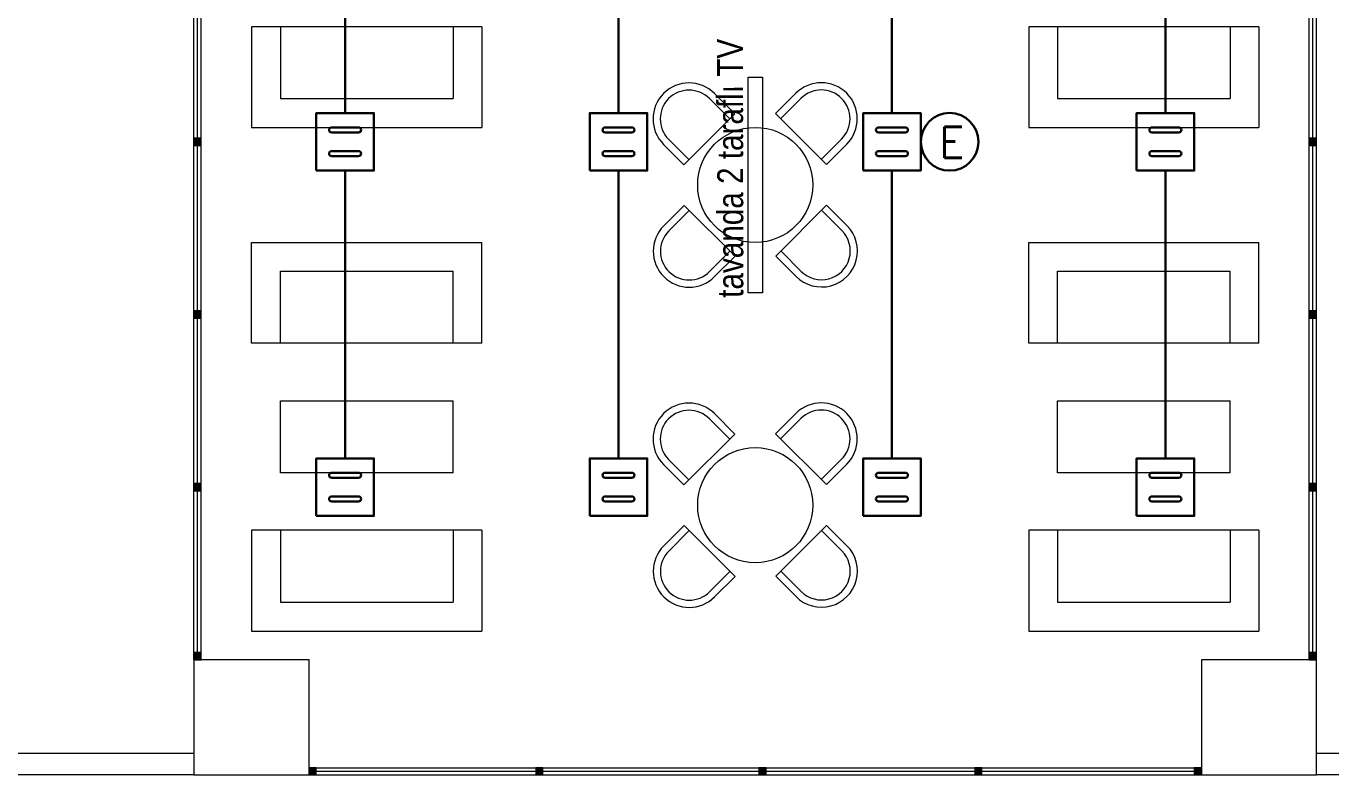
# Model space of a CAD drawing. Header units: metres. Extents: x -13316 to 152404, y -3899 to 30226.
# Drawn here: x 87863 to 88770, y 1120 to 1640 of the extents above; entities that cross this region are included whole.
import ezdxf

# ---------------------------------------------------------------- set-up
doc = ezdxf.new("R2010")
doc.units = ezdxf.units.M
doc.header["$LTSCALE"] = 100
doc.header["$MEASUREMENT"] = 0
doc.header["$PDMODE"] = 1
doc.layers.get('0').update_dxf_attribs({"color": 9, "lineweight": 9})
for name, color, linetype, lineweight in [('00', 9, 'Continuous', 9), ('01', 9, 'Continuous', 9), ('05', 9, 'Continuous', 9), ('06D', 9, 'Continuous', 9), ('10', 9, 'Continuous', 9), ('15', 9, 'Continuous', 9), ('E-2x18W GÖMME PL COMPACT FLUORESAN KARE ARMATÜR', 7, 'Continuous', 30), ('E-ACİL AYDINLATMA KİTİ', 7, 'Continuous', 30), ('E-KABLO', 7, 'Continuous', 30)]:
    doc.layers.add(name, color=color, linetype=linetype, lineweight=lineweight)
doc.styles.add('E-YAZI', font='txttw.shx')
doc.styles.add('MuuM_TEXT-STANDART', font='ARIALN.TTF')

# ---------------------------------------------------------------- blocks, each defined once
blk = doc.blocks.new('2x18W GÖMME PL COMPACT FLUORESAN KARE ARMATÜR')
at = {"layer": 'E-2x18W GÖMME PL COMPACT FLUORESAN KARE ARMATÜR', "color": 7}
for p, q in [((-9.33, 10), (9.33, 10)), ((-9.33, 6.44), (9.33, 6.44)), ((-9.33, -6.44), (9.33, -6.44)), ((-9.33, -10), (9.33, -10))]:
    blk.add_line(p, q, dxfattribs=at)
at = {"layer": 'E-2x18W GÖMME PL COMPACT FLUORESAN KARE ARMATÜR', "color": 4}
blk.add_lwpolyline([(-20, -20), (20, -20), (20, 20), (-20, 20)], close=True, dxfattribs=at)
at = {"layer": 'E-2x18W GÖMME PL COMPACT FLUORESAN KARE ARMATÜR', "color": 7}
for centre, start, end in [((-9.33, 8.22), 90, 180), ((9.33, 8.22), 360, 90), ((-9.33, 8.22), 180, 270), ((9.33, 8.22), 270, 360), ((-9.33, -8.22), 90, 180), ((-9.33, -8.22), 180, 270), ((9.33, -8.22), 0, 90), ((9.33, -8.22), 270, 0)]:
    blk.add_arc(centre, 1.78, start, end, dxfattribs=at)
blk = doc.blocks.new('100_ACİL AYDINLATMA KİTİ')
at = {"layer": 'E-ACİL AYDINLATMA KİTİ', "color": 3}
blk.add_circle((0, 0), 1.251, dxfattribs=at)
at = {"layer": 'E-ACİL AYDINLATMA KİTİ', "color": 3, "style": 'E-YAZI'}
blk.add_text('E', height=1.34, dxfattribs=at).set_placement((-0.448, -0.694))
blk = doc.blocks.new('p-kolon_80x80')
blk.add_lwpolyline([(-40, -40), (40, -40), (40, 40), (-40, 40)], close=True)
blk = doc.blocks.new('1.Bod.Ara.Sitatik Elk')
at = {"layer": '01'}
for p in [(3700, -7790), (4400, -7790)]:
    blk.add_blockref('p-kolon_80x80', p, dxfattribs=at)
blk = doc.blocks.new('p-tef_porsche')
at = {"linetype": 'Continuous', "lineweight": 13}
for p, q in [((-160, -80), (-160, 80)), ((-90, 80), (-160, 80)), ((-90, 80), (-90, -80)), ((40, 80), (40, -80)), ((40, 80), (110, 80)), ((110, -80), (110, 80)), ((-140, -60), (-140, 60)), ((-90, 60), (-140, 60)), ((-50, -60), (-50, 60)), ((0, 60), (-50, 60)), ((0, 60), (0, -60)), ((40, 60), (90, 60)), ((90, -60), (90, 60)), ((-90, -60), (-140, -60)), ((0, -60), (-50, -60)), ((40, -60), (90, -60)), ((-90, -80), (-160, -80)), ((40, -80), (110, -80))]:
    blk.add_line(p, q, dxfattribs=at)
blk = doc.blocks.new('prf-10x10')
blk.add_lwpolyline([(-5, -5), (5, -5), (5, 5), (-5, 5)], close=True)
at = {"color": 255}
blk.add_solid([(-5, -5), (5, -5), (-5, 5), (5, 5)], dxfattribs=at)
at = {"layer": '10'}
blk.add_point((0, 0), dxfattribs=at)
blk = doc.blocks.new('p-dog-ser-720')
at = {"layer": '06D'}
for points in [[(0, 0), (0, 715)], [(5, 0), (5, 715)]]:
    blk.add_lwpolyline(points, dxfattribs=at)
at = {"layer": '15'}
blk.add_lwpolyline([(2.5, 0), (2.5, 715)], dxfattribs=at)
at = {"layer": '10', "xscale": 0.5, "yscale": 0.5, "rotation": 180}
for p in [(2.5, 717.5), (2.5, 600), (2.5, 480), (2.5, 360), (2.5, 240), (2.5, 120), (2.5, 2.5)]:
    blk.add_blockref('prf-10x10', p, dxfattribs=at)
blk = doc.blocks.new('p-dog-ser-620')
at = {"layer": '06D'}
for points in [[(-620, 5), (-5, 5)], [(-620, 0), (-5, 0)]]:
    blk.add_lwpolyline(points, dxfattribs=at)
at = {"layer": '15'}
blk.add_lwpolyline([(-620, 2.5), (-5, 2.5)], dxfattribs=at)
at = {"layer": '10', "xscale": 0.5, "yscale": 0.5, "rotation": 90}
for p in [(-617.5, 2.5), (-460, 2.5), (-305, 2.5), (-155, 2.5), (-2.5, 2.5)]:
    blk.add_blockref('prf-10x10', p, dxfattribs=at)
blk = doc.blocks.new('1.Bod.Ara.Mimari Elk')
at = {"layer": '00'}
for points in [[(3040, -7815), (3660, -7815), (3660, -7830), (3040, -7830)], [(4440, -7815), (5275, -7815), (5275, -7830), (4440, -7830)]]:
    blk.add_lwpolyline(points, close=True, dxfattribs=at)
at = {"layer": '05', "lineweight": 15}
for p, q in [((4032.25, -7374.11), (4018.11, -7359.97)), ((4021.64, -7356.44), (4035.78, -7370.58)), ((4064.07, -7370.43), (4078.21, -7356.29)), ((4081.74, -7359.82), (4067.6, -7373.96)), ((4035.78, -7370.58), (4000.43, -7405.93)), ((4099.42, -7405.78), (4064.07, -7370.43)), ((3989.82, -7388.26), (4003.96, -7402.4)), ((4095.89, -7402.25), (4110.03, -7388.11)), ((4000.43, -7405.93), (3986.29, -7391.79)), ((4113.56, -7391.64), (4099.42, -7405.78)), ((3986.44, -7448.36), (4000.58, -7434.22)), ((4000.58, -7434.22), (4035.93, -7469.57)), ((4064.22, -7469.42), (4099.57, -7434.07)), ((4099.57, -7434.07), (4113.71, -7448.21)), ((4004.11, -7437.75), (3989.97, -7451.89)), ((4110.18, -7451.74), (4096.04, -7437.6)), ((4018.26, -7480.18), (4032.4, -7466.04)), ((4035.93, -7469.57), (4021.79, -7483.71)), ((4078.36, -7483.56), (4064.22, -7469.42)), ((4067.75, -7465.89), (4081.89, -7480.03)), ((4021.64, -7578.94), (4035.78, -7593.08)), ((4064.07, -7592.93), (4078.21, -7578.79)), ((4032.25, -7596.61), (4018.11, -7582.47)), ((4081.74, -7582.32), (4067.6, -7596.46)), ((4035.78, -7593.08), (4000.43, -7628.43)), ((4099.42, -7628.28), (4064.07, -7592.93)), ((4000.43, -7628.43), (3986.29, -7614.29)), ((3989.82, -7610.76), (4003.96, -7624.9)), ((4095.89, -7624.75), (4110.03, -7610.61)), ((4113.56, -7614.14), (4099.42, -7628.28)), ((3986.44, -7670.86), (4000.58, -7656.72)), ((4004.11, -7660.25), (3989.97, -7674.39)), ((4000.58, -7656.72), (4035.93, -7692.07)), ((4064.22, -7691.92), (4099.57, -7656.57)), ((4110.18, -7674.24), (4096.04, -7660.1)), ((4099.57, -7656.57), (4113.71, -7670.71)), ((4067.75, -7688.39), (4081.89, -7702.53)), ((4018.26, -7702.68), (4032.4, -7688.54)), ((4035.93, -7692.07), (4021.79, -7706.21)), ((4078.36, -7706.06), (4064.22, -7691.92))]:
    blk.add_line(p, q, dxfattribs=at)
blk.add_lwpolyline([(4055, -7345), (4055, -7495), (4045, -7495), (4045, -7345), (4055, -7345)], dxfattribs=at)
for centre in [(4050, -7420), (4050, -7642.5)]:
    blk.add_circle(centre, 40, dxfattribs=at)
for centre, radius, start, end in [((4003.96, -7374.11), 25, 45, 225), ((4095.89, -7373.96), 25, 315, 135), ((4003.96, -7374.11), 20, 45, 225), ((4095.89, -7373.96), 20, 315, 135), ((4004.11, -7466.04), 25, 135, 315), ((4004.11, -7466.04), 20, 135, 315), ((4096.04, -7465.89), 25, 225, 45), ((4096.04, -7465.89), 20, 225, 45), ((4003.96, -7596.61), 25, 45, 225), ((4003.96, -7596.61), 20, 45, 225), ((4095.89, -7596.46), 25, 315, 135), ((4095.89, -7596.46), 20, 315, 135), ((4004.11, -7688.54), 25, 135, 315), ((4004.11, -7688.54), 20, 135, 315), ((4096.04, -7688.39), 25, 225, 45), ((4096.04, -7688.39), 20, 225, 45)]:
    blk.add_arc(centre, radius, start, end, dxfattribs=at)
for p in [(3660, -7750), (4435, -7750)]:
    blk.add_blockref('p-dog-ser-720', p)
at = {"layer": '05', "lineweight": 15, "rotation": 270}
for p in [(3780, -7270.01), (4320, -7270), (3780, -7620.01), (4320, -7620)]:
    blk.add_blockref('p-tef_porsche', p, dxfattribs=at)
at = {"layer": '10'}
blk.add_blockref('p-dog-ser-620', (4360, -7830), dxfattribs=at)
at = {"layer": '05', "lineweight": 15, "style": 'MuuM_TEXT-STANDART'}
blk.add_text('tavanda 2 taraflı TV', height=18, rotation=90.05519, dxfattribs=at).set_placement((4041.68, -7498.41))

msp = doc.modelspace()

# ---------------------------------------------------------------- linework, layer by layer
at = {"layer": 'E-KABLO', "color": 6}
for p, q in [((88085, 1780), (88085, 1580)), ((88275, 1580), (88275, 1780)), ((88465, 1580), (88465, 1780)), ((88655, 1780), (88655, 1580)), ((88085, 1540), (88085, 1340)), ((88275, 1340), (88275, 1540)), ((88465, 1340), (88465, 1540)), ((88655, 1540), (88655, 1340))]:
    msp.add_line(p, q, dxfattribs=at)

# ---------------------------------------------------------------- block references
for name in ['1.Bod.Ara.Mimari Elk', '1.Bod.Ara.Sitatik Elk']:
    msp.add_blockref(name, (84320, 8950))
at = {"layer": 'E-ACİL AYDINLATMA KİTİ', "xscale": 16, "yscale": 16, "zscale": 16}
msp.add_blockref('100_ACİL AYDINLATMA KİTİ', (88505.02, 1560), dxfattribs=at)
at = {"layer": 'E-KABLO', "color": 6}
for p in [(88085, 1560), (88275, 1560), (88465, 1560), (88655, 1560), (88085, 1320), (88275, 1320), (88465, 1320), (88655, 1320)]:
    msp.add_blockref('2x18W GÖMME PL COMPACT FLUORESAN KARE ARMATÜR', p, dxfattribs=at)

doc.saveas('drawing.dxf')
